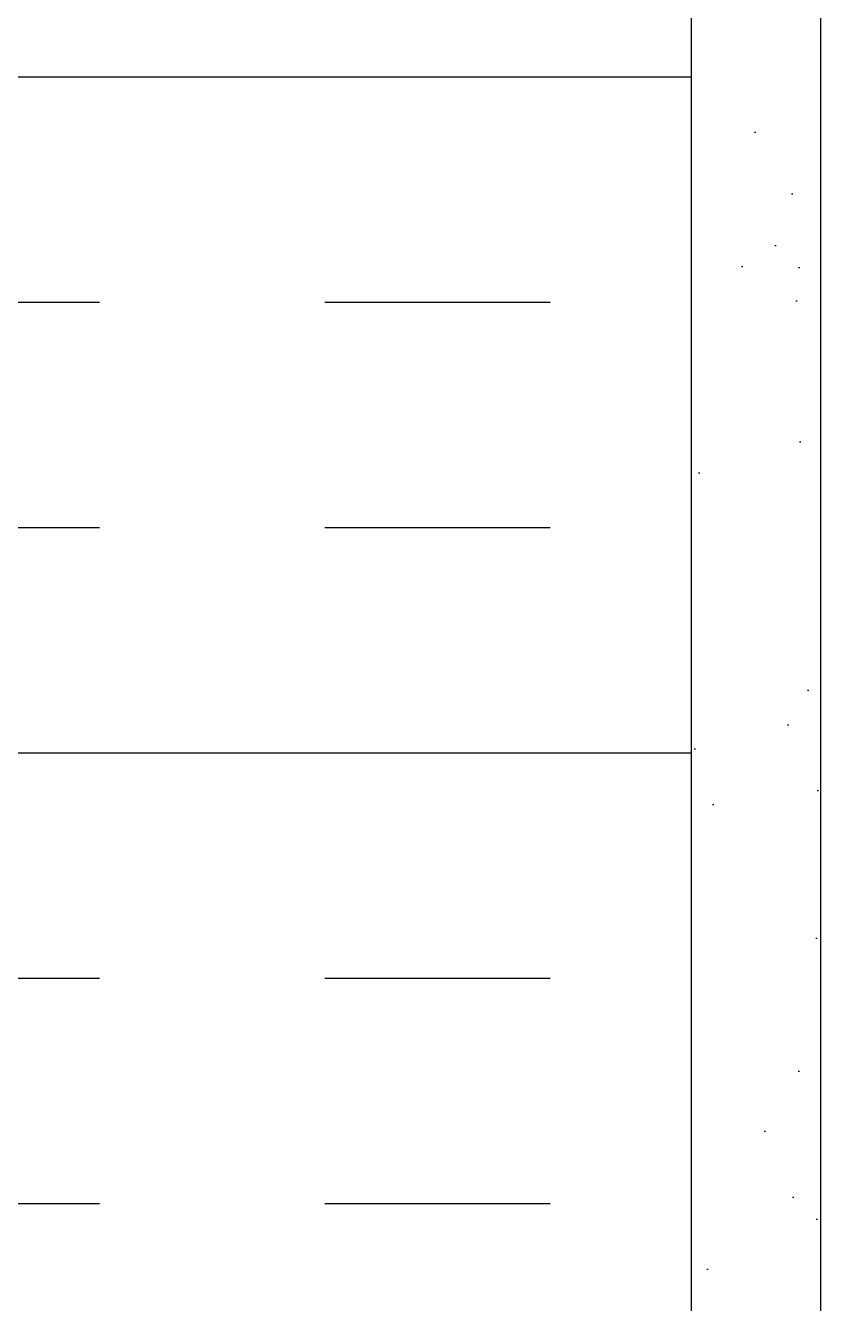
# Model space of a CAD drawing. Header units: inches. Extents: x 95 to 199, y -75 to 14.
# Drawn here: x 178.727 to 181.813, y -14.349 to -9.387 of the extents above; entities that cross this region are included whole.
import ezdxf

# ---------------------------------------------------------------- set-up
doc = ezdxf.new("R2010")
doc.units = ezdxf.units.IN
doc.header["$LTSCALE"] = 0.5
doc.header["$MEASUREMENT"] = 0
for name, color, linetype in [('HATCH', 12, 'Continuous'), ('LINE50', 5, 'Continuous'), ('LINE9', 9, 'Continuous')]:
    doc.layers.add(name, color=color, linetype=linetype)

msp = doc.modelspace()

# ---------------------------------------------------------------- hatches: boundary and pattern name
at = {"layer": 'HATCH'}
h = msp.add_hatch(dxfattribs=at)
h.set_pattern_fill('AR-SAND', color=256, scale=0.5, style=0)
h.set_pattern_definition([(37.5, (158.88646, -54.21265), (-0.031497, 0.963412), [0, -0.76, 0, -0.85, 0, -0.8125]), (7.5, (158.8865, -54.2126), (0.884888, 1.411073), [0, -0.41, 0, -0.685, 0, -0.2625]), (327.5, (158.27146, -54.21265), (1.557071, 0.00283), [0, -0.25, 0, -0.9, 0, -1.175]), (317.5, (158.2715, -54.2126), (1.503063, 0.438838), [0, -0.125, 0, -0.59, 0, -0.675])])
h.paths.add_polyline_path([(181.8128, 12.6622), (181.3128, 12.6622), (181.3128, -5.3378), (181.3004, -16.5878), (181.8128, -16.5878)])
h = msp.add_hatch(dxfattribs=at)
h.set_pattern_fill('INSUL', color=256, scale=7, style=0)
h.set_pattern_definition([(0, (158.8865, -54.2126), (0, 2.625), []), (0, (158.8865, -53.3376), (0, 2.625), [0.875, -0.875]), (0, (158.8865, -52.4626), (0, 2.625), [0.875, -0.875])])
h.paths.add_polyline_path([(181.3128, -26.3378), (181.3128, -25.5878), (178.6878, -25.5878), (178.6878, -41.3378), (181.3128, -41.3378)])
h.paths.add_polyline_path([(181.3128, -5.3378), (180.8753, -5.3378), (180.8753, -5.8378), (179.3753, -5.8378), (179.3753, -5.3378), (178.6878, -5.3378), (178.6878, -19.5878), (181.3128, -19.5878), (181.3128, -17.0878)])

# ---------------------------------------------------------------- linework, layer by layer
at = {"layer": 'LINE50'}
msp.add_line((181.3128, -17.0878), (181.3128, -5.3378), dxfattribs=at)
at = {"layer": 'LINE9'}
msp.add_line((181.8128, 12.6622), (181.8128, -16.5878), dxfattribs=at)

doc.saveas('drawing.dxf')
